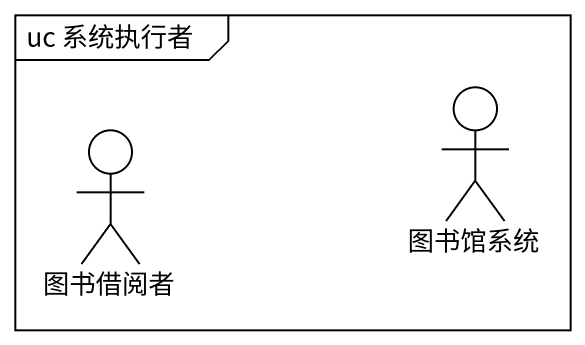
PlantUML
@startuml
mainframe uc 系统执行者
actor 图书馆系统
actor 图书借阅者
@enduml
